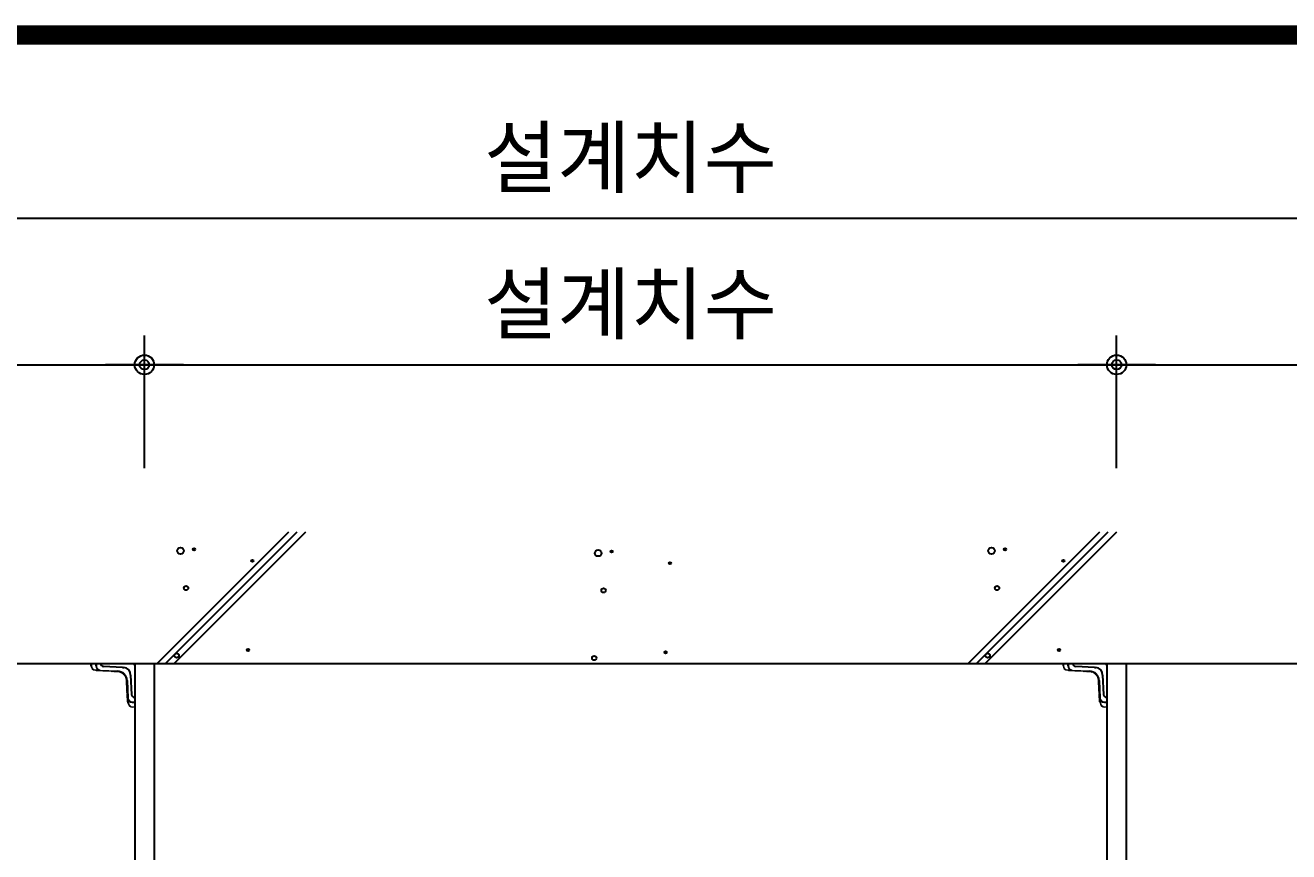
# Model space of a CAD drawing. Extents: x -256 to 8104, y -176 to 5714.
# Drawn here: x 3159 to 3809, y 3604 to 4029 of the extents above; entities that cross this region are included whole.
import ezdxf

# ---------------------------------------------------------------- set-up
doc = ezdxf.new("R2010")
doc.units = 0
doc.header["$LTSCALE"] = 30
doc.layers.get('0').update_dxf_attribs({"linetype": 'CONTINUOUS'})
doc.layers.get('DEFPOINTS').update_dxf_attribs({"linetype": 'CONTINUOUS'})
for name, color, linetype in [('0_toilet', 6, 'CONTINUOUS'), ('DIM', 7, 'CONTINUOUS'), ('경첩', 4, 'CONTINUOUS'), ('해치', 8, 'CONTINUOUS')]:
    doc.layers.add(name, color=color, linetype=linetype)
doc.styles.add('돋움', font='malgun.ttf')
doc.dimstyles.new('10', dxfattribs={"dimscale": 10, "dimtxt": 3, "dimasz": 1, "dimexe": 1.5, "dimexo": 2, "dimgap": 1, "dimtad": 1, "dimdec": 0, "dimlunit": 6, "dimtxsty": '돋움', "dimblk": 'DIMDOT', "dimcen": -1, "dimdle": 1.5, "dimclrt": 3, "dimazin": 3, "dimtfac": 1, "dimtdec": 0, "dimtix": 1, "dimtmove": 2, "dimatfit": 3, "dimldrblk": 'DIMDOT', "dimarcsym": 0})

# ---------------------------------------------------------------- blocks, each defined once
blk = doc.blocks.new('DIMDOT')
at = {"linetype": 'Continuous'}
blk.add_line((-2, 0), (2, 0), dxfattribs=at)
for radius in [0.5, 0.25]:
    blk.add_circle((0, 0), radius, dxfattribs=at)
blk = doc.blocks.new('*D778')
at = {"layer": 'DEFPOINTS', "color": 0}
for p in [(88946.52, 2290.94), (88446.52, 2217.81), (88946.52, 2217.81)]:
    blk.add_point(p, dxfattribs=at)
at = {"layer": 'DIM', "color": 0, "lineweight": -2, "ltscale": 10}
for p, q in [((88446.52, 2237.81), (88446.52, 2305.94)), ((88946.52, 2237.81), (88946.52, 2305.94)), ((88456.52, 2290.94), (88936.52, 2290.94))]:
    blk.add_line(p, q, dxfattribs=at)
at = {"layer": 'DIM', "color": 0, "lineweight": -2, "xscale": 10, "yscale": 10, "zscale": 10, "rotation": 180}
blk.add_blockref('DIMDOT', (88446.52, 2290.94), dxfattribs=at)
at = {"layer": 'DIM', "color": 0, "lineweight": -2, "xscale": 10, "yscale": 10, "zscale": 10}
blk.add_blockref('DIMDOT', (88946.52, 2290.94), dxfattribs=at)
at = {"layer": 'DIM', "color": 3, "insert": (88696.52, 2320.6), "char_height": 30, "attachment_point": 5, "style": '돋움'}
blk.add_mtext('설계치수', dxfattribs=at)
blk = doc.blocks.new('*D779')
at = {"layer": 'DEFPOINTS', "color": 0}
for p in [(88946.52, 2366.27), (87446.52, 2217.81), (88946.52, 2217.81)]:
    blk.add_point(p, dxfattribs=at)
at = {"layer": 'DIM', "color": 0, "lineweight": -2, "ltscale": 10}
for p, q in [((87446.52, 2237.81), (87446.52, 2381.27)), ((88946.52, 2237.81), (88946.52, 2381.27)), ((87456.52, 2366.27), (88936.52, 2366.27))]:
    blk.add_line(p, q, dxfattribs=at)
at = {"layer": 'DIM', "color": 0, "lineweight": -2, "xscale": 10, "yscale": 10, "zscale": 10, "rotation": 180}
blk.add_blockref('DIMDOT', (87446.52, 2366.27), dxfattribs=at)
at = {"layer": 'DIM', "color": 0, "lineweight": -2, "xscale": 10, "yscale": 10, "zscale": 10}
blk.add_blockref('DIMDOT', (88946.52, 2366.27), dxfattribs=at)
at = {"layer": 'DIM', "color": 3, "insert": (88196.52, 2395.93), "char_height": 30, "attachment_point": 5, "style": '돋움'}
blk.add_mtext('설계치수', dxfattribs=at)
blk = doc.blocks.new('*D780')
at = {"layer": 'DEFPOINTS', "color": 0}
for p in [(88446.52, 2290.94), (87946.52, 2217.81), (88446.52, 2217.81)]:
    blk.add_point(p, dxfattribs=at)
at = {"layer": 'DIM', "color": 0, "lineweight": -2, "ltscale": 10}
for p, q in [((87946.52, 2237.81), (87946.52, 2305.94)), ((88446.52, 2237.81), (88446.52, 2305.94)), ((87956.52, 2290.94), (88436.52, 2290.94))]:
    blk.add_line(p, q, dxfattribs=at)
at = {"layer": 'DIM', "color": 0, "lineweight": -2, "xscale": 10, "yscale": 10, "zscale": 10, "rotation": 180}
blk.add_blockref('DIMDOT', (87946.52, 2290.94), dxfattribs=at)
at = {"layer": 'DIM', "color": 0, "lineweight": -2, "xscale": 10, "yscale": 10, "zscale": 10}
blk.add_blockref('DIMDOT', (88446.52, 2290.94), dxfattribs=at)
at = {"layer": 'DIM', "color": 3, "insert": (88196.52, 2320.6), "char_height": 30, "attachment_point": 5, "style": '돋움'}
blk.add_mtext('설계치수', dxfattribs=at)
blk = doc.blocks.new('*D781')
at = {"layer": 'DEFPOINTS', "color": 0}
for p in [(87946.52, 2290.94), (87446.52, 2217.81), (87946.52, 2217.81)]:
    blk.add_point(p, dxfattribs=at)
at = {"layer": 'DIM', "color": 0, "lineweight": -2, "ltscale": 10}
for p, q in [((87446.52, 2237.81), (87446.52, 2305.94)), ((87946.52, 2237.81), (87946.52, 2305.94)), ((87456.52, 2290.94), (87936.52, 2290.94))]:
    blk.add_line(p, q, dxfattribs=at)
at = {"layer": 'DIM', "color": 0, "lineweight": -2, "xscale": 10, "yscale": 10, "zscale": 10, "rotation": 180}
blk.add_blockref('DIMDOT', (87446.52, 2290.94), dxfattribs=at)
at = {"layer": 'DIM', "color": 0, "lineweight": -2, "xscale": 10, "yscale": 10, "zscale": 10}
blk.add_blockref('DIMDOT', (87946.52, 2290.94), dxfattribs=at)
at = {"layer": 'DIM', "color": 3, "insert": (87696.52, 2320.6), "char_height": 30, "attachment_point": 5, "style": '돋움'}
blk.add_mtext('설계치수', dxfattribs=at)
blk = doc.blocks.new('EDGE_29', base_point=(84726.29, -1563.68))
blk.add_line((87446.52, 2137.37), (88946.52, 2137.37))
at = {"color": 4}
for p, q in [((87935.25, 2135.29), (87925.53, 2135.88)), ((87935.25, 2135.29), (87935.92, 2135.29)), ((88435.2, 2135.29), (88425.48, 2135.88)), ((88435.2, 2135.29), (88435.87, 2135.29)), ((87939.33, 2131.43), (87939.84, 2121.4)), ((88439.28, 2131.43), (88439.79, 2121.4))]:
    blk.add_line(p, q, dxfattribs=at)
at = {"color": 8, "const_width": 10}
blk.add_lwpolyline([(87210.44, 2460.48), (90558.27, 2460.48)], dxfattribs=at)
at = {"color": 4}
for centre, radius, start, end in [((87925.62, 2137.49), 1.61, 184.02269, 266.84997), ((87935.68, 2131.64), 3.66, 356.64811, 86.2207), ((88425.57, 2137.49), 1.61, 184.02269, 266.84997), ((88435.63, 2131.64), 3.66, 356.64811, 86.2207), ((87941.48, 2121.57), 1.65, 186.1664, 269.59836), ((88441.43, 2121.57), 1.65, 186.1664, 269.59836)]:
    blk.add_arc(centre, radius, start, end, dxfattribs=at)
at = {"layer": '0_toilet'}
for p, q in [((87941.52, 2137.37), (87941.52, 1412.37)), ((87951.52, 2137.37), (87951.52, 1412.37)), ((88441.47, 2137.37), (88441.47, 1412.37)), ((88451.57, 1412.36), (88451.57, 2137.36))]:
    blk.add_line(p, q, dxfattribs=at)
at = {"layer": '경첩', "color": 4, "linetype": 'Continuous', "lineweight": 15}
for p, q in [((87919.02, 2136.23), (87919.02, 2137.37)), ((87919.02, 2137.37), (87919.27, 2137.37)), ((87919.27, 2136.23), (87919.02, 2136.23)), ((87919.27, 2137.37), (87919.27, 2136.23)), ((87919.27, 2137.37), (87921.42, 2137.37)), ((87923.76, 2133.77), (87921.26, 2133.89)), ((87921.27, 2134.14), (87922.72, 2134.07)), ((87921.42, 2137.37), (87921.42, 2136.12)), ((87921.42, 2136.12), (87921.52, 2136.12)), ((87921.52, 2136.12), (87921.52, 2137.37)), ((87921.52, 2137.37), (87921.77, 2137.37)), ((87921.52, 2136.12), (87921.77, 2136.12)), ((87921.75, 2133.69), (87921.91, 2133.86)), ((87921.75, 2133.69), (87921.84, 2133.61)), ((87921.77, 2137.37), (87921.77, 2136.12)), ((87940.02, 2137.37), (87921.77, 2137.37)), ((87925.05, 2133.46), (87921.84, 2133.61)), ((87932.73, 2133.35), (87923.76, 2133.77)), ((87923.77, 2134.02), (87932.74, 2133.59)), ((87925.05, 2133.46), (87925.29, 2133.7)), ((87925.73, 2133.43), (87925.96, 2133.66)), ((87926.06, 2133.41), (87926.3, 2133.65)), ((87926.74, 2133.38), (87926.98, 2133.62)), ((87929.44, 2133.25), (87926.74, 2133.38)), ((87929.44, 2133.25), (87929.68, 2133.49)), ((87930.12, 2133.22), (87930.35, 2133.46)), ((87930.45, 2133.2), (87930.69, 2133.44)), ((87931.13, 2133.17), (87931.37, 2133.41)), ((87932.48, 2133.11), (87931.13, 2133.17)), ((87932.48, 2133.11), (87932.72, 2133.35)), ((87932.72, 2133.1), (87932.48, 2133.11)), ((87933.72, 2132.94), (87933.93, 2133.14)), ((87934.26, 2132.76), (87934.45, 2132.95)), ((87934.5, 2132.66), (87934.69, 2132.84)), ((87934.96, 2132.41), (87935.14, 2132.59)), ((87935.18, 2132.27), (87935.36, 2132.45)), ((87941.52, 2117.62), (87941.52, 2135.87)), ((88418.97, 2136.23), (88418.97, 2137.37)), ((88418.97, 2137.37), (88419.22, 2137.37)), ((88419.22, 2136.23), (88418.97, 2136.23)), ((88419.22, 2137.37), (88419.22, 2136.23)), ((88419.22, 2137.37), (88421.37, 2137.37)), ((88423.71, 2133.77), (88421.21, 2133.89)), ((88421.22, 2134.14), (88422.67, 2134.07)), ((88421.37, 2137.37), (88421.37, 2136.12)), ((88421.37, 2136.12), (88421.47, 2136.12)), ((88421.47, 2136.12), (88421.47, 2137.37)), ((88421.47, 2137.37), (88421.72, 2137.37)), ((88421.47, 2136.12), (88421.72, 2136.12)), ((88421.7, 2133.69), (88421.86, 2133.86)), ((88421.7, 2133.69), (88421.79, 2133.61)), ((88421.72, 2137.37), (88421.72, 2136.12)), ((88439.97, 2137.37), (88421.72, 2137.37)), ((88425, 2133.46), (88421.79, 2133.61)), ((88432.68, 2133.35), (88423.71, 2133.77)), ((88423.72, 2134.02), (88432.69, 2133.59)), ((88425, 2133.46), (88425.24, 2133.7)), ((88425.68, 2133.43), (88425.91, 2133.66)), ((88426.01, 2133.41), (88426.25, 2133.65)), ((88426.69, 2133.38), (88426.93, 2133.62)), ((88429.39, 2133.25), (88426.69, 2133.38)), ((88429.39, 2133.25), (88429.63, 2133.49)), ((88430.07, 2133.22), (88430.3, 2133.46)), ((88430.4, 2133.2), (88430.64, 2133.44)), ((88431.08, 2133.17), (88431.32, 2133.41)), ((88432.43, 2133.11), (88431.08, 2133.17)), ((88432.43, 2133.11), (88432.67, 2133.35)), ((88432.67, 2133.1), (88432.43, 2133.11)), ((88433.67, 2132.94), (88433.88, 2133.14)), ((88434.21, 2132.76), (88434.4, 2132.95)), ((88434.45, 2132.66), (88434.64, 2132.84)), ((88434.91, 2132.41), (88435.09, 2132.59)), ((88435.13, 2132.27), (88435.31, 2132.45)), ((88441.47, 2117.62), (88441.47, 2135.87)), ((87936.27, 2131.24), (87936.45, 2131.42)), ((87936.42, 2131.03), (87936.6, 2131.21)), ((87936.68, 2130.59), (87936.87, 2130.78)), ((87936.8, 2130.36), (87936.99, 2130.55)), ((87936.97, 2129.96), (87937.16, 2130.15)), ((87937.32, 2129.64), (87937.12, 2129.44)), ((87937.12, 2129.43), (87937.33, 2129.64)), ((87937.19, 2129.06), (87937.41, 2129.28)), ((87937.22, 2128.84), (87937.44, 2129.06)), ((87937.27, 2127.93), (87937.24, 2128.57)), ((87937.27, 2127.93), (87937.51, 2128.17)), ((87937.28, 2127.83), (87937.27, 2127.93)), ((87937.28, 2127.83), (87937.51, 2128.07)), ((87937.29, 2127.49), (87937.28, 2127.83)), ((87937.29, 2127.49), (87937.53, 2127.73)), ((87937.3, 2127.39), (87937.29, 2127.49)), ((87937.3, 2127.39), (87937.54, 2127.63)), ((87937.34, 2126.47), (87937.3, 2127.39)), ((87937.34, 2126.47), (87937.58, 2126.71)), ((87937.35, 2126.23), (87937.59, 2126.47)), ((87937.37, 2125.81), (87937.35, 2126.23)), ((87937.37, 2125.81), (87937.61, 2126.05)), ((87937.37, 2125.8), (87937.61, 2126.04)), ((87937.51, 2122.93), (87937.37, 2125.8)), ((87937.91, 2119.61), (87937.49, 2128.59)), ((87937.74, 2128.6), (87938.16, 2119.62)), ((88436.22, 2131.24), (88436.4, 2131.42)), ((88436.37, 2131.03), (88436.55, 2131.21)), ((88436.63, 2130.59), (88436.82, 2130.78)), ((88436.75, 2130.36), (88436.94, 2130.55)), ((88436.92, 2129.96), (88437.11, 2130.15)), ((88437.27, 2129.64), (88437.07, 2129.44)), ((88437.07, 2129.43), (88437.28, 2129.64)), ((88437.14, 2129.06), (88437.36, 2129.28)), ((88437.17, 2128.84), (88437.39, 2129.06)), ((88437.22, 2127.93), (88437.19, 2128.57)), ((88437.22, 2127.93), (88437.46, 2128.17)), ((88437.23, 2127.83), (88437.22, 2127.93)), ((88437.23, 2127.83), (88437.46, 2128.07)), ((88437.24, 2127.49), (88437.23, 2127.83)), ((88437.24, 2127.49), (88437.48, 2127.73)), ((88437.25, 2127.39), (88437.24, 2127.49)), ((88437.25, 2127.39), (88437.49, 2127.63)), ((88437.29, 2126.47), (88437.25, 2127.39)), ((88437.29, 2126.47), (88437.53, 2126.71)), ((88437.3, 2126.23), (88437.54, 2126.47)), ((88437.32, 2125.81), (88437.3, 2126.23)), ((88437.32, 2125.81), (88437.56, 2126.05)), ((88437.32, 2125.8), (88437.56, 2126.04)), ((88437.46, 2122.93), (88437.32, 2125.8)), ((88437.86, 2119.61), (88437.44, 2128.59)), ((88437.69, 2128.6), (88438.11, 2119.62)), ((87937.51, 2122.93), (87937.75, 2123.17)), ((87937.52, 2122.59), (87937.76, 2122.83)), ((87937.55, 2121.92), (87937.52, 2122.59)), ((87937.55, 2121.92), (87937.79, 2122.16)), ((87937.57, 2121.58), (87937.81, 2121.82)), ((87937.6, 2120.91), (87937.84, 2121.14)), ((87937.73, 2118.2), (87937.6, 2120.91)), ((87938.03, 2117.11), (87937.91, 2119.61)), ((87938.21, 2118.57), (87938.28, 2117.12)), ((88437.46, 2122.93), (88437.7, 2123.17)), ((88437.47, 2122.59), (88437.71, 2122.83)), ((88437.5, 2121.92), (88437.47, 2122.59)), ((88437.5, 2121.92), (88437.74, 2122.16)), ((88437.52, 2121.58), (88437.76, 2121.82)), ((88437.55, 2120.91), (88437.79, 2121.14)), ((88437.68, 2118.2), (88437.55, 2120.91)), ((88437.98, 2117.11), (88437.86, 2119.61)), ((88438.16, 2118.57), (88438.23, 2117.12)), ((87937.73, 2118.2), (87937.97, 2118.44)), ((87937.84, 2117.61), (87938, 2117.77)), ((87940.26, 2117.62), (87941.52, 2117.62)), ((87940.26, 2117.37), (87940.26, 2117.62)), ((87941.52, 2117.37), (87940.26, 2117.37)), ((87940.27, 2117.37), (87940.27, 2117.27)), ((87940.27, 2117.27), (87941.52, 2117.27)), ((87940.38, 2115.12), (87941.52, 2115.12)), ((87940.38, 2115.12), (87940.38, 2114.87)), ((87941.52, 2114.87), (87940.38, 2114.87)), ((87941.52, 2117.62), (87941.52, 2117.37)), ((87941.52, 2117.27), (87941.52, 2115.12)), ((87941.52, 2115.12), (87941.52, 2114.87)), ((88437.68, 2118.2), (88437.92, 2118.44)), ((88437.79, 2117.61), (88437.95, 2117.77)), ((88440.21, 2117.62), (88441.47, 2117.62)), ((88440.21, 2117.37), (88440.21, 2117.62)), ((88441.47, 2117.37), (88440.21, 2117.37)), ((88440.22, 2117.37), (88440.22, 2117.27)), ((88440.22, 2117.27), (88441.47, 2117.27)), ((88440.33, 2115.12), (88441.47, 2115.12)), ((88440.33, 2115.12), (88440.33, 2114.87)), ((88441.47, 2114.87), (88440.33, 2114.87)), ((88441.47, 2117.62), (88441.47, 2117.37)), ((88441.47, 2117.27), (88441.47, 2115.12)), ((88441.47, 2115.12), (88441.47, 2114.87))]:
    blk.add_line(p, q, dxfattribs=at)
at = {"layer": '경첩', "color": 4, "linetype": 'Continuous', "lineweight": 15, "flags": 128}
for points in [[(87921.27, 2134.14), (87921.27, 2134.09), (87921.27, 2134.04), (87921.26, 2134), (87921.26, 2133.96), (87921.26, 2133.93), (87921.26, 2133.91), (87921.26, 2133.89), (87921.26, 2133.89)], [(87923.76, 2133.77), (87923.76, 2133.77), (87923.76, 2133.79), (87923.76, 2133.81), (87923.76, 2133.84), (87923.76, 2133.88), (87923.77, 2133.92), (87923.77, 2133.97), (87923.77, 2134.02)], [(87925.73, 2133.43), (87925.71, 2133.43), (87925.67, 2133.43), (87925.61, 2133.43), (87925.53, 2133.43), (87925.43, 2133.44), (87925.31, 2133.44), (87925.18, 2133.45), (87925.05, 2133.46)], [(87926.74, 2133.38), (87926.62, 2133.38), (87926.51, 2133.39), (87926.4, 2133.39), (87926.3, 2133.4), (87926.22, 2133.4), (87926.15, 2133.4), (87926.1, 2133.41), (87926.07, 2133.41), (87926.06, 2133.41)], [(87930.12, 2133.22), (87930.1, 2133.22), (87930.06, 2133.22), (87930, 2133.22), (87929.92, 2133.23), (87929.82, 2133.23), (87929.7, 2133.24), (87929.57, 2133.24), (87929.44, 2133.25)], [(87931.13, 2133.17), (87931, 2133.18), (87930.87, 2133.18), (87930.75, 2133.19), (87930.65, 2133.19), (87930.57, 2133.2), (87930.5, 2133.2), (87930.47, 2133.2), (87930.45, 2133.2)], [(87932.73, 2133.35), (87932.73, 2133.35), (87932.73, 2133.36), (87932.73, 2133.39), (87932.73, 2133.42), (87932.74, 2133.46), (87932.74, 2133.5), (87932.74, 2133.55), (87932.74, 2133.59)], [(88421.22, 2134.14), (88421.22, 2134.09), (88421.22, 2134.04), (88421.21, 2134), (88421.21, 2133.96), (88421.21, 2133.93), (88421.21, 2133.91), (88421.21, 2133.89), (88421.21, 2133.89)], [(88423.71, 2133.77), (88423.71, 2133.77), (88423.71, 2133.79), (88423.71, 2133.81), (88423.71, 2133.84), (88423.71, 2133.88), (88423.72, 2133.92), (88423.72, 2133.97), (88423.72, 2134.02)], [(88425.68, 2133.43), (88425.66, 2133.43), (88425.62, 2133.43), (88425.56, 2133.43), (88425.48, 2133.43), (88425.38, 2133.44), (88425.26, 2133.44), (88425.13, 2133.45), (88425, 2133.46)], [(88426.69, 2133.38), (88426.57, 2133.38), (88426.46, 2133.39), (88426.35, 2133.39), (88426.25, 2133.4), (88426.17, 2133.4), (88426.1, 2133.4), (88426.05, 2133.41), (88426.02, 2133.41), (88426.01, 2133.41)], [(88430.07, 2133.22), (88430.05, 2133.22), (88430.01, 2133.22), (88429.95, 2133.22), (88429.87, 2133.23), (88429.77, 2133.23), (88429.65, 2133.24), (88429.52, 2133.24), (88429.39, 2133.25)], [(88431.08, 2133.17), (88430.95, 2133.18), (88430.82, 2133.18), (88430.7, 2133.19), (88430.6, 2133.19), (88430.52, 2133.2), (88430.45, 2133.2), (88430.42, 2133.2), (88430.4, 2133.2)], [(88432.68, 2133.35), (88432.68, 2133.35), (88432.68, 2133.36), (88432.68, 2133.39), (88432.68, 2133.42), (88432.69, 2133.46), (88432.69, 2133.5), (88432.69, 2133.55), (88432.69, 2133.59)], [(87937.12, 2129.43), (87937.12, 2129.43), (87937.12, 2129.43)], [(87937.22, 2128.84), (87937.2, 2129), (87937.19, 2129.06)], [(87937.35, 2126.23), (87937.35, 2126.31), (87937.34, 2126.39), (87937.34, 2126.47)], [(87937.37, 2125.8), (87937.37, 2125.8), (87937.37, 2125.81)], [(87937.49, 2128.59), (87937.49, 2128.59), (87937.51, 2128.59), (87937.53, 2128.59), (87937.56, 2128.59), (87937.6, 2128.59), (87937.64, 2128.59), (87937.69, 2128.6), (87937.74, 2128.6)], [(88437.07, 2129.43), (88437.07, 2129.43), (88437.07, 2129.43)], [(88437.17, 2128.84), (88437.15, 2129), (88437.14, 2129.06)], [(88437.3, 2126.23), (88437.3, 2126.31), (88437.29, 2126.39), (88437.29, 2126.47)], [(88437.32, 2125.8), (88437.32, 2125.8), (88437.32, 2125.81)], [(88437.44, 2128.59), (88437.44, 2128.59), (88437.46, 2128.59), (88437.48, 2128.59), (88437.51, 2128.59), (88437.55, 2128.59), (88437.59, 2128.59), (88437.64, 2128.6), (88437.69, 2128.6)], [(87937.6, 2120.91), (87937.6, 2121.04), (87937.59, 2121.16), (87937.58, 2121.28), (87937.58, 2121.38), (87937.58, 2121.47), (87937.57, 2121.53), (87937.57, 2121.57), (87937.57, 2121.58)], [(87937.91, 2119.61), (87937.92, 2119.61), (87937.93, 2119.61), (87937.96, 2119.62), (87937.99, 2119.62), (87938.02, 2119.62), (87938.07, 2119.62), (87938.11, 2119.62), (87938.16, 2119.62)], [(88437.55, 2120.91), (88437.55, 2121.04), (88437.54, 2121.16), (88437.53, 2121.28), (88437.53, 2121.38), (88437.53, 2121.47), (88437.52, 2121.53), (88437.52, 2121.57), (88437.52, 2121.58)], [(88437.86, 2119.61), (88437.87, 2119.61), (88437.88, 2119.61), (88437.91, 2119.62), (88437.94, 2119.62), (88437.97, 2119.62), (88438.02, 2119.62), (88438.06, 2119.62), (88438.11, 2119.62)], [(87937.75, 2117.69), (87937.75, 2117.8), (87937.74, 2117.92), (87937.74, 2118.06), (87937.73, 2118.2)], [(87937.75, 2117.69), (87937.77, 2117.67), (87937.79, 2117.66), (87937.8, 2117.64), (87937.82, 2117.63), (87937.83, 2117.62), (87937.83, 2117.61), (87937.84, 2117.61), (87937.84, 2117.61)], [(87938.28, 2117.12), (87938.23, 2117.12), (87938.18, 2117.12), (87938.14, 2117.12), (87938.1, 2117.12), (87938.07, 2117.12), (87938.05, 2117.11), (87938.04, 2117.11), (87938.03, 2117.11)], [(88437.7, 2117.69), (88437.7, 2117.8), (88437.69, 2117.92), (88437.69, 2118.06), (88437.68, 2118.2)], [(88437.7, 2117.69), (88437.72, 2117.67), (88437.74, 2117.66), (88437.75, 2117.64), (88437.77, 2117.63), (88437.78, 2117.62), (88437.78, 2117.61), (88437.79, 2117.61), (88437.79, 2117.61)], [(88438.23, 2117.12), (88438.18, 2117.12), (88438.13, 2117.12), (88438.09, 2117.12), (88438.05, 2117.12), (88438.02, 2117.12), (88438, 2117.11), (88437.99, 2117.11), (88437.98, 2117.11)]]:
    blk.add_lwpolyline(points, dxfattribs=at)
at = {"layer": '경첩', "color": 4, "linetype": 'Continuous', "lineweight": 15}
for centre, radius, start, end in [((87921.37, 2136.23), 2.35, 180, 267.30166), ((87921.37, 2136.23), 2.1, 180, 267.30166), ((87923.87, 2136.12), 2.35, 180, 267.30166), ((87923.87, 2136.12), 2.1, 180, 267.30166), ((87932.5, 2128.35), 4.75, 75, 87.30166), ((87932.5, 2128.35), 5, 2.69834, 87.30166), ((87932.5, 2128.35), 5.25, 2.69834, 87.30166), ((87932.5, 2128.35), 4.75, 68.24939, 75.00018), ((87932.5, 2128.35), 4.75, 58.70023, 65.00519), ((87932.5, 2128.35), 4.75, 55.61419, 58.70089), ((87932.5, 2128.35), 4.75, 37.43916, 55.61511), ((87940.02, 2135.87), 1.5, 0, 90), ((88421.32, 2136.23), 2.35, 180, 267.30166), ((88421.32, 2136.23), 2.1, 180, 267.30166), ((88423.82, 2136.12), 2.35, 180, 267.30166), ((88423.82, 2136.12), 2.1, 180, 267.30166), ((88432.45, 2128.35), 4.75, 75, 87.30166), ((88432.45, 2128.35), 5, 2.69834, 87.30166), ((88432.45, 2128.35), 5.25, 2.69834, 87.30166), ((88432.45, 2128.35), 4.75, 68.24939, 75.00018), ((88432.45, 2128.35), 4.75, 58.70023, 65.00519), ((88432.45, 2128.35), 4.75, 55.61419, 58.70089), ((88432.45, 2128.35), 4.75, 37.43916, 55.61511), ((88439.97, 2135.87), 1.5, 0, 90), ((87932.49, 2128.35), 4.75, 34.38551, 37.43877), ((87932.5, 2128.35), 4.75, 28.17355, 34.38489), ((87932.5, 2128.35), 4.75, 19.76602, 24.99481), ((87932.5, 2128.35), 4.75, 13.24314, 19.76602), ((87932.5, 2128.35), 4.75, 8.6056, 13.16233), ((87932.5, 2128.35), 4.75, 2.69834, 5.90882), ((88432.44, 2128.35), 4.75, 34.38551, 37.43877), ((88432.45, 2128.35), 4.75, 28.17355, 34.38489), ((88432.45, 2128.35), 4.75, 19.76602, 24.99481), ((88432.45, 2128.35), 4.75, 13.24314, 19.76602), ((88432.45, 2128.35), 4.75, 8.6056, 13.16233), ((88432.45, 2128.35), 4.75, 2.69834, 5.90882), ((87940.26, 2119.72), 2.35, 182.69834, 270), ((87940.26, 2119.72), 2.1, 182.69834, 270), ((88440.21, 2119.72), 2.35, 182.69834, 270), ((88440.21, 2119.72), 2.1, 182.69834, 270), ((87940.38, 2117.22), 2.35, 182.69834, 270), ((87940.38, 2117.22), 2.1, 182.69834, 270), ((88440.33, 2117.22), 2.35, 182.69834, 270), ((88440.33, 2117.22), 2.1, 182.69834, 270)]:
    blk.add_arc(centre, radius, start, end, dxfattribs=at)
at = {"layer": '해치'}
for p, q in [((87952.97, 2137.37), (88020.71, 2205.11)), ((87961.8, 2137.37), (88029.54, 2205.11)), ((88370.1, 2137.37), (88437.83, 2205.11)), ((88378.92, 2137.37), (88446.66, 2205.11))]:
    blk.add_line(p, q, dxfattribs=at)
at = {"layer": '해치', "color": 2}
for p, q in [((87957.39, 2137.37), (88025.12, 2205.11)), ((88374.51, 2137.37), (88442.25, 2205.11))]:
    blk.add_line(p, q, dxfattribs=at)
at = {"layer": '해치'}
for centre, radius in [((87965.09, 2195.33), 1.68), ((87972.04, 2196.11), 0.56), ((88382.21, 2195.33), 1.68), ((88389.16, 2196.11), 0.56), ((88002.04, 2190.15), 0.56), ((88179.83, 2194.15), 1.68), ((88186.78, 2194.93), 0.56), ((88419.16, 2190.15), 0.56), ((88216.78, 2188.97), 0.56), ((87967.89, 2176.16), 1.12), ((88385.01, 2176.16), 1.12), ((88182.63, 2174.98), 1.12), ((87999.8, 2144.27), 0.559), ((88416.92, 2144.27), 0.559), ((87963.08, 2141.49), 1.12), ((88177.82, 2140.17), 1.12), ((88214.54, 2143.09), 0.559), ((88380.2, 2141.49), 1.12)]:
    blk.add_circle(centre, radius, dxfattribs=at)
at = {"layer": 'DIM', "ltscale": 10}
for base, p1, p2, picture, middle in [((88946.52, 2366.27), (87446.52, 2217.81), (88946.52, 2217.81), '*D779', (88196.52, 2395.93)), ((87946.52, 2290.94), (87446.52, 2217.81), (87946.52, 2217.81), '*D781', (87696.52, 2320.6)), ((88446.52, 2290.94), (87946.52, 2217.81), (88446.52, 2217.81), '*D780', (88196.52, 2320.6)), ((88946.52, 2290.94), (88446.52, 2217.81), (88946.52, 2217.81), '*D778', (88696.52, 2320.6))]:
    dim = blk.add_linear_dim(base=base, p1=p1, p2=p2, text='설계치수', dimstyle='10', override={"dimtxsty": '돋움'}, dxfattribs=at)
    dim.commit()
    dim.dimension.update_dxf_attribs({"geometry": picture, "text_midpoint": middle})

msp = doc.modelspace()

# ---------------------------------------------------------------- block references
msp.add_blockref('EDGE_29', (0, 0))

doc.saveas('drawing.dxf')
